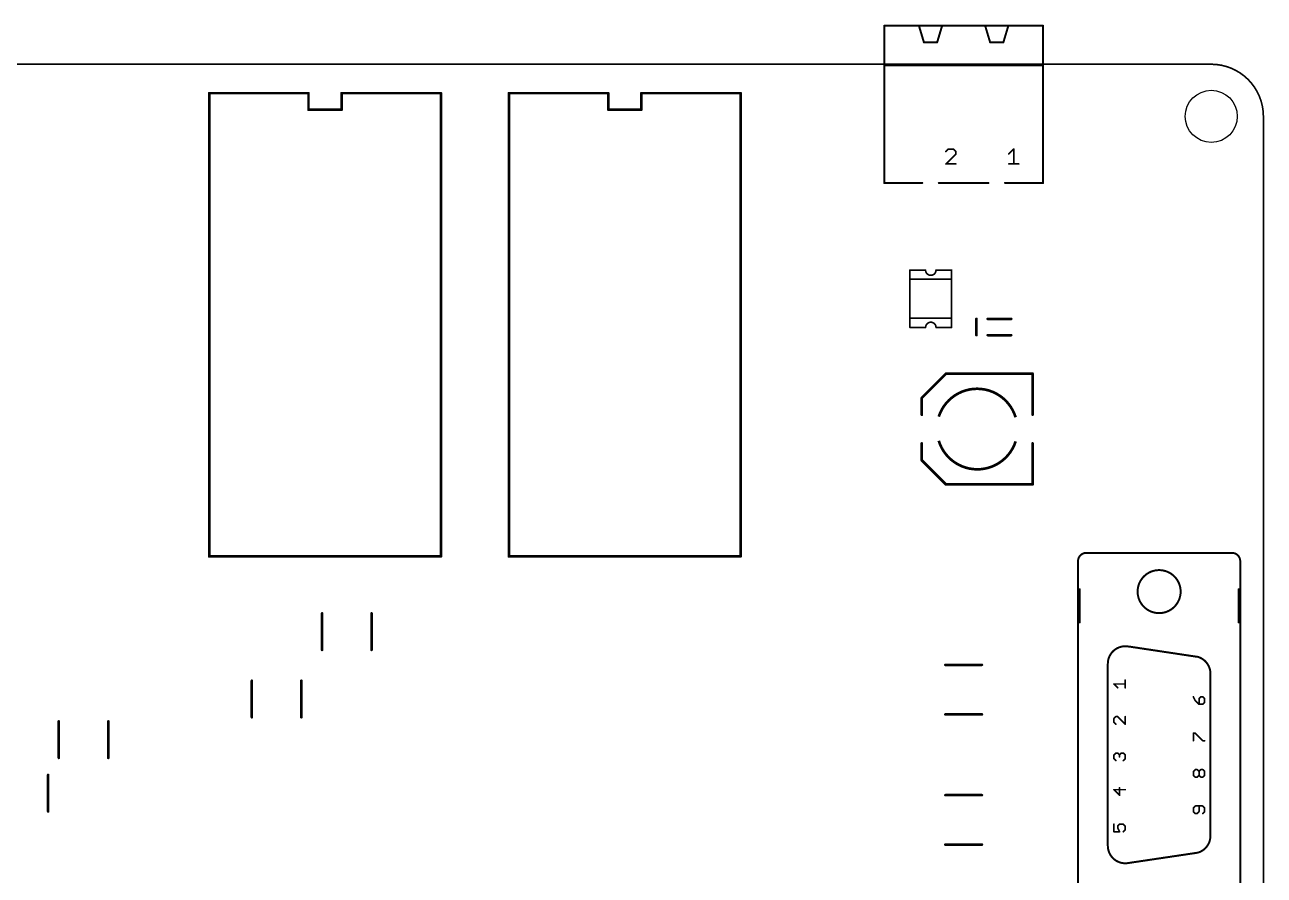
# Model space of a CAD drawing. Extents: x 0 to 158, y 0 to 111.
# Drawn here: x 63 to 158.1, y 45.8 to 111 of the extents above; entities that cross this region are included whole.
import ezdxf

# ---------------------------------------------------------------- set-up
doc = ezdxf.new("R2010")
doc.units = 0
doc.layers.add('20', color=53, linetype='CONTINUOUS')
doc.layers.add('21', color=53, linetype='CONTINUOUS')

msp = doc.modelspace()

# ---------------------------------------------------------------- linework, layer by layer
at = {"layer": '20', "const_width": 0.127}
for points in [[(154, 108), (4, 108)], [(158, 4), (158, 104)]]:
    msp.add_lwpolyline(points, dxfattribs=at)
at = {"layer": '20'}
for points, const_width in [([(154, 108.0318, 1), (154, 107.9682)], 0.0635), ([(158, 104, 0.4142), (154, 108)], 0.127), ([(154, 107.9682, 1), (154, 108.0318)], 0.0635), ([(158.0317, 104, 1), (157.9683, 104)], 0.0635), ([(157.9683, 104, 1), (158.0317, 104)], 0.0635)]:
    msp.add_lwpolyline(points, format="xyb", dxfattribs=dict(at, const_width=const_width))
msp.add_circle((154, 104), 2, dxfattribs=at)
at = {"layer": '21'}
for points, const_width in [([(128.904, 107.905), (128.904, 110.953)], 0.1524), ([(131.571, 110.953), (128.904, 110.953)], 0.1524), ([(131.571, 110.953), (131.952, 109.683)], 0.1524), ([(133.349, 110.953), (131.571, 110.953)], 0.1524), ([(133.349, 110.953), (132.968, 109.683)], 0.1524), ([(136.651, 110.953), (133.349, 110.953)], 0.1524), ([(136.651, 110.953), (137.032, 109.683)], 0.1524), ([(138.429, 110.953), (136.651, 110.953)], 0.1524), ([(138.429, 110.953), (138.048, 109.683)], 0.1524), ([(141.096, 110.953), (138.429, 110.953)], 0.1524), ([(141.096, 107.905), (141.096, 110.953)], 0.1524), ([(132.968, 109.683), (131.952, 109.683)], 0.1524), ([(137.032, 109.683), (138.048, 109.683)], 0.1524), ([(141.096, 107.905), (128.904, 107.905)], 0.1524), ([(128.904, 98.888), (128.904, 107.905)], 0.1524), ([(141.096, 98.888), (141.096, 107.905)], 0.1524), ([(77.11, 70.22), (77.11, 105.78)], 0.2032), ([(77.11, 105.78), (84.73, 105.78)], 0.2032), ([(84.73, 105.78), (84.73, 104.51)], 0.2032), ([(87.27, 104.51), (87.27, 105.78)], 0.2032), ([(87.27, 105.78), (94.89, 105.78)], 0.2032), ([(94.89, 105.78), (94.89, 70.22)], 0.2032), ([(100.11, 70.22), (100.11, 105.78)], 0.2032), ([(100.11, 105.78), (107.73, 105.78)], 0.2032), ([(107.73, 105.78), (107.73, 104.51)], 0.2032), ([(110.27, 104.51), (110.27, 105.78)], 0.2032), ([(110.27, 105.78), (117.89, 105.78)], 0.2032), ([(117.89, 105.78), (117.89, 70.22)], 0.2032), ([(84.73, 104.51), (87.27, 104.51)], 0.2032), ([(107.73, 104.51), (110.27, 104.51)], 0.2032), ([(133.8308, 101.4925), (133.6401, 101.3018)], 0.127), ([(133.6401, 100.3485), (134.4028, 101.1112)], 0.127), ([(134.2121, 101.4925), (133.8308, 101.4925)], 0.127), ([(134.4028, 101.3018), (134.2121, 101.4925)], 0.127), ([(134.4028, 101.1112), (134.4028, 101.3018)], 0.127), ([(138.4661, 101.1112), (138.8474, 101.4925)], 0.127), ([(138.8474, 101.4925), (138.8474, 100.3485)], 0.127), ([(134.4028, 100.3485), (133.6401, 100.3485)], 0.127), ([(138.4661, 100.3485), (139.2288, 100.3485)], 0.127), ([(131.825, 98.888), (128.904, 98.888)], 0.1524), ([(136.905, 98.888), (133.095, 98.888)], 0.1524), ([(141.096, 98.888), (138.175, 98.888)], 0.1524), ([(130.88, 91.5), (130.88, 92.2)], 0.127), ([(130.88, 92.2), (132.08, 92.2)], 0.127), ([(132.88, 92.2), (134.08, 92.2)], 0.127), ([(134.08, 92.2), (134.08, 91.5)], 0.127), ([(130.88, 88.5), (130.88, 91.5)], 0.127), ([(134.08, 91.5), (130.88, 91.5)], 0.127), ([(134.08, 91.5), (134.08, 88.5)], 0.127), ([(130.88, 87.8), (130.88, 88.5)], 0.127), ([(134.08, 88.5), (130.88, 88.5)], 0.127), ([(134.08, 88.5), (134.08, 87.8)], 0.127), ([(135.98, 88.455), (135.98, 87.205)], 0.2032), ([(136.85, 88.455), (138.65, 88.455)], 0.2032), ([(132.08, 87.8), (130.88, 87.8)], 0.127), ([(134.08, 87.8), (132.88, 87.8)], 0.127), ([(136.85, 87.205), (138.65, 87.205)], 0.2032), ([(131.79, 82.4), (133.64, 84.25)], 0.2032), ([(133.64, 84.25), (140.29, 84.25)], 0.2032), ([(140.29, 84.25), (140.29, 81.1)], 0.2032), ([(131.79, 81.1), (131.79, 82.4)], 0.2032), ([(131.79, 77.6), (131.79, 78.9)], 0.2032), ([(140.29, 78.9), (140.29, 75.75)], 0.2032), ([(133.64, 75.75), (131.79, 77.6)], 0.2032), ([(140.29, 75.75), (133.64, 75.75)], 0.2032), ([(144.412, 70.494), (155.588, 70.494)], 0.1524), ([(94.89, 70.22), (77.11, 70.22)], 0.2032), ([(117.89, 70.22), (100.11, 70.22)], 0.2032), ([(143.777, 69.859), (143.777, 67.7)], 0.1524), ([(156.223, 67.7), (156.223, 69.859)], 0.1524), ([(143.904, 67.7), (143.777, 67.7)], 0.1524), ([(143.777, 67.7), (143.777, 65.16)], 0.1524), ([(143.904, 65.16), (143.904, 67.7)], 0.1524), ([(156.096, 65.16), (156.096, 67.7)], 0.1524), ([(156.096, 67.7), (156.223, 67.7)], 0.1524), ([(156.223, 65.16), (156.223, 67.7)], 0.1524), ([(85.77, 63.05), (85.77, 65.85)], 0.2032), ([(89.57, 65.85), (89.57, 63.05)], 0.2032), ([(143.777, 65.16), (143.904, 65.16)], 0.1524), ([(143.777, 65.16), (143.777, 44.84)], 0.1524), ([(156.223, 65.16), (156.096, 65.16)], 0.1524), ([(156.223, 44.84), (156.223, 65.16)], 0.1524), ([(147.6886, 63.3058), (152.921, 62.5184)], 0.1524), ([(133.6, 61.9), (136.4, 61.9)], 0.2032), ([(146.063, 48.015), (146.063, 61.985)], 0.1524), ([(153.937, 48.777), (153.937, 61.223)], 0.1524), ([(80.38, 57.88), (80.38, 60.68)], 0.2032), ([(84.18, 60.68), (84.18, 57.88)], 0.2032), ([(146.8203, 60.1435), (146.5322, 60.4316)], 0.127), ([(146.5322, 60.4316), (147.3965, 60.4316)], 0.127), ([(147.3965, 60.1435), (147.3965, 60.7197)], 0.127), ([(152.6282, 59.4497), (152.7722, 59.1616)], 0.127), ([(152.7722, 59.1616), (153.0603, 58.8735)], 0.127), ([(153.2044, 59.4497), (153.0603, 59.3057)], 0.127), ([(153.0603, 59.3057), (153.0603, 58.8735)], 0.127), ([(153.3484, 59.4497), (153.2044, 59.4497)], 0.127), ([(153.4925, 59.3057), (153.3484, 59.4497)], 0.127), ([(153.3484, 58.8735), (153.4925, 59.0176)], 0.127), ([(153.4925, 59.0176), (153.4925, 59.3057)], 0.127), ([(136.4, 58.1), (133.6, 58.1)], 0.2032), ([(153.0603, 58.8735), (153.3484, 58.8735)], 0.127), ([(65.57, 54.76), (65.57, 57.56)], 0.2032), ([(69.37, 57.56), (69.37, 54.76)], 0.2032), ([(146.6762, 57.9257), (146.5322, 57.7817)], 0.127), ([(146.5322, 57.7817), (146.5322, 57.4936)], 0.127), ([(146.5322, 57.4936), (146.6762, 57.3495)], 0.127), ([(146.8203, 57.9257), (146.6762, 57.9257)], 0.127), ([(147.3965, 57.3495), (146.8203, 57.9257)], 0.127), ([(147.3965, 57.9257), (147.3965, 57.3495)], 0.127), ([(152.6282, 56.0795), (152.6282, 56.6557)], 0.127), ([(152.6282, 56.6557), (152.7722, 56.6557)], 0.127), ([(152.7722, 56.6557), (153.3484, 56.0795)], 0.127), ([(153.3484, 56.0795), (153.4925, 56.0795)], 0.127), ([(146.5322, 54.9877), (146.6762, 55.1317)], 0.127), ([(146.6762, 55.1317), (146.8203, 55.1317)], 0.127), ([(146.8203, 55.1317), (146.9643, 54.9877)], 0.127), ([(146.9643, 54.9877), (147.1084, 55.1317)], 0.127), ([(147.1084, 55.1317), (147.2524, 55.1317)], 0.127), ([(147.2524, 55.1317), (147.3965, 54.9877)], 0.127), ([(146.5322, 54.6996), (146.5322, 54.9877)], 0.127), ([(146.6762, 54.5555), (146.5322, 54.6996)], 0.127), ([(146.9643, 54.9877), (146.9643, 54.8436)], 0.127), ([(147.3965, 54.6996), (147.2524, 54.5555)], 0.127), ([(147.3965, 54.9877), (147.3965, 54.6996)], 0.127), ([(64.75, 53.45), (64.75, 50.65)], 0.2032), ([(152.6282, 53.7177), (152.7722, 53.8617)], 0.127), ([(152.6282, 53.4296), (152.6282, 53.7177)], 0.127), ([(152.7722, 53.2855), (152.6282, 53.4296)], 0.127), ([(152.7722, 53.8617), (152.9163, 53.8617)], 0.127), ([(152.9163, 53.2855), (152.7722, 53.2855)], 0.127), ([(152.9163, 53.8617), (153.0603, 53.7177)], 0.127), ([(153.0603, 53.4296), (152.9163, 53.2855)], 0.127), ([(153.0603, 53.7177), (153.2044, 53.8617)], 0.127), ([(153.0603, 53.4296), (153.0603, 53.7177)], 0.127), ([(153.2044, 53.2855), (153.0603, 53.4296)], 0.127), ([(153.2044, 53.8617), (153.3484, 53.8617)], 0.127), ([(153.3484, 53.2855), (153.2044, 53.2855)], 0.127), ([(153.3484, 53.8617), (153.4925, 53.7177)], 0.127), ([(153.4925, 53.4296), (153.3484, 53.2855)], 0.127), ([(153.4925, 53.7177), (153.4925, 53.4296)], 0.127), ([(147.3965, 52.3207), (146.5322, 52.3207)], 0.127), ([(146.5322, 52.3207), (146.9643, 51.8885)], 0.127), ([(146.9643, 51.8885), (146.9643, 52.4647)], 0.127), ([(133.6, 51.9), (136.4, 51.9)], 0.2032), ([(152.7722, 51.0677), (152.6282, 50.9237)], 0.127), ([(152.6282, 50.9237), (152.6282, 50.6356)], 0.127), ([(152.6282, 50.6356), (152.7722, 50.4915)], 0.127), ([(153.3484, 51.0677), (152.7722, 51.0677)], 0.127), ([(152.7722, 50.4915), (152.9163, 50.4915)], 0.127), ([(152.9163, 50.4915), (153.0603, 50.6356)], 0.127), ([(153.0603, 50.6356), (153.0603, 51.0677)], 0.127), ([(153.4925, 50.9237), (153.3484, 51.0677)], 0.127), ([(153.3484, 50.4915), (153.4925, 50.6356)], 0.127), ([(153.4925, 50.6356), (153.4925, 50.9237)], 0.127), ([(146.5322, 49.6707), (146.5322, 49.0945)], 0.127), ([(146.8203, 49.5267), (146.9643, 49.6707)], 0.127), ([(146.8203, 49.3826), (146.8203, 49.5267)], 0.127), ([(146.9643, 49.6707), (147.2524, 49.6707)], 0.127), ([(147.2524, 49.6707), (147.3965, 49.5267)], 0.127), ([(147.3965, 49.5267), (147.3965, 49.2386)], 0.127), ([(146.5322, 49.0945), (146.9643, 49.0945)], 0.127), ([(146.9643, 49.0945), (146.8203, 49.3826)], 0.127), ([(147.3965, 49.2386), (147.2524, 49.0945)], 0.127), ([(136.4, 48.1), (133.6, 48.1)], 0.2032), ([(152.9464, 47.4816), (147.6632, 46.6942)], 0.1524)]:
    msp.add_lwpolyline(points, dxfattribs=dict(at, const_width=const_width))
for points, const_width in [([(128.9421, 110.953, 1), (128.8659, 110.953)], 0.0762), ([(128.904, 110.9911, 1), (128.904, 110.9149)], 0.0762), ([(131.6075, 110.9639, 1), (131.5345, 110.9421)], 0.0762), ([(131.571, 110.9911, 1), (131.571, 110.9149)], 0.0762), ([(131.571, 110.9149, 1), (131.571, 110.9911)], 0.0762), ([(133.349, 110.9911, 1), (133.349, 110.9149)], 0.0762), ([(133.3855, 110.9421, 1), (133.3125, 110.9639)], 0.0762), ([(133.349, 110.9149, 1), (133.349, 110.9911)], 0.0762), ([(136.6875, 110.9639, 1), (136.6145, 110.9421)], 0.0762), ([(136.651, 110.9911, 1), (136.651, 110.9149)], 0.0762), ([(136.651, 110.9149, 1), (136.651, 110.9911)], 0.0762), ([(138.429, 110.9911, 1), (138.429, 110.9149)], 0.0762), ([(138.4655, 110.9421, 1), (138.3925, 110.9639)], 0.0762), ([(138.429, 110.9149, 1), (138.429, 110.9911)], 0.0762), ([(141.1341, 110.953, 1), (141.0579, 110.953)], 0.0762), ([(141.096, 110.9149, 1), (141.096, 110.9911)], 0.0762), ([(131.952, 109.7211, 1), (131.952, 109.6449)], 0.0762), ([(131.9155, 109.6721, 1), (131.9885, 109.6939)], 0.0762), ([(132.9315, 109.6939, 1), (133.0045, 109.6721)], 0.0762), ([(132.968, 109.6449, 1), (132.968, 109.7211)], 0.0762), ([(137.032, 109.7211, 1), (137.032, 109.6449)], 0.0762), ([(136.9955, 109.6721, 1), (137.0685, 109.6939)], 0.0762), ([(138.0115, 109.6939, 1), (138.0845, 109.6721)], 0.0762), ([(138.048, 109.6449, 1), (138.048, 109.7211)], 0.0762), ([(128.904, 107.9431, 1), (128.904, 107.8669)], 0.0762), ([(128.9421, 107.905, 1), (128.8659, 107.905)], 0.0762), ([(128.8659, 107.905, 1), (128.9421, 107.905)], 0.0762), ([(141.1341, 107.905, 1), (141.0579, 107.905)], 0.0762), ([(141.0579, 107.905, 1), (141.1341, 107.905)], 0.0762), ([(141.096, 107.8669, 1), (141.096, 107.9431)], 0.0762), ([(77.1608, 105.78, 1), (77.0592, 105.78)], 0.1016), ([(77.11, 105.8308, 1), (77.11, 105.7292)], 0.1016), ([(84.7808, 105.78, 1), (84.6792, 105.78)], 0.1016), ([(84.73, 105.7292, 1), (84.73, 105.8308)], 0.1016), ([(87.3208, 105.78, 1), (87.2192, 105.78)], 0.1016), ([(87.27, 105.8308, 1), (87.27, 105.7292)], 0.1016), ([(94.9408, 105.78, 1), (94.8392, 105.78)], 0.1016), ([(94.89, 105.7292, 1), (94.89, 105.8308)], 0.1016), ([(100.1608, 105.78, 1), (100.0592, 105.78)], 0.1016), ([(100.11, 105.8308, 1), (100.11, 105.7292)], 0.1016), ([(107.7808, 105.78, 1), (107.6792, 105.78)], 0.1016), ([(107.73, 105.7292, 1), (107.73, 105.8308)], 0.1016), ([(110.3208, 105.78, 1), (110.2192, 105.78)], 0.1016), ([(110.27, 105.8308, 1), (110.27, 105.7292)], 0.1016), ([(117.9408, 105.78, 1), (117.8392, 105.78)], 0.1016), ([(117.89, 105.7292, 1), (117.89, 105.8308)], 0.1016), ([(84.73, 104.5608, 1), (84.73, 104.4592)], 0.1016), ([(84.6792, 104.51, 1), (84.7808, 104.51)], 0.1016), ([(87.2192, 104.51, 1), (87.3208, 104.51)], 0.1016), ([(87.27, 104.4592, 1), (87.27, 104.5608)], 0.1016), ([(107.73, 104.5608, 1), (107.73, 104.4592)], 0.1016), ([(107.6792, 104.51, 1), (107.7808, 104.51)], 0.1016), ([(110.2192, 104.51, 1), (110.3208, 104.51)], 0.1016), ([(110.27, 104.4592, 1), (110.27, 104.5608)], 0.1016), ([(133.6177, 101.3243, 1), (133.6626, 101.2794)], 0.0635), ([(133.8308, 101.5242, 1), (133.8308, 101.4607)], 0.0635), ([(133.8532, 101.47, 1), (133.8083, 101.5149)], 0.0635), ([(134.2345, 101.5149, 1), (134.1896, 101.47)], 0.0635), ([(134.2121, 101.4607, 1), (134.2121, 101.5242)], 0.0635), ([(134.4345, 101.3018, 1), (134.371, 101.3018)], 0.0635), ([(134.371, 101.1112, 1), (134.4345, 101.1112)], 0.0635), ([(134.3803, 101.2794, 1), (134.4252, 101.3243)], 0.0635), ([(134.4252, 101.0887, 1), (134.3803, 101.1336)], 0.0635), ([(138.4437, 101.1336, 1), (138.4886, 101.0887)], 0.0635), ([(138.8792, 101.4925, 1), (138.8157, 101.4925)], 0.0635), ([(138.8699, 101.47, 1), (138.825, 101.5149)], 0.0635), ([(133.6401, 100.3803, 1), (133.6401, 100.3167)], 0.0635), ([(133.6177, 100.371, 1), (133.6626, 100.326)], 0.0635), ([(134.4028, 100.3167, 1), (134.4028, 100.3803)], 0.0635), ([(138.4661, 100.3803, 1), (138.4661, 100.3167)], 0.0635), ([(138.8157, 100.3485, 1), (138.8792, 100.3485)], 0.0635), ([(139.2288, 100.3167, 1), (139.2288, 100.3803)], 0.0635), ([(128.904, 98.9261, 1), (128.904, 98.8499)], 0.0762), ([(128.8659, 98.888, 1), (128.9421, 98.888)], 0.0762), ([(131.825, 98.8499, 1), (131.825, 98.9261)], 0.0762), ([(133.095, 98.9261, 1), (133.095, 98.8499)], 0.0762), ([(136.905, 98.8499, 1), (136.905, 98.9261)], 0.0762), ([(138.175, 98.9261, 1), (138.175, 98.8499)], 0.0762), ([(141.0579, 98.888, 1), (141.1341, 98.888)], 0.0762), ([(141.096, 98.8499, 1), (141.096, 98.9261)], 0.0762), ([(130.88, 92.2318, 1), (130.88, 92.1683)], 0.0635), ([(130.9117, 92.2, 1), (130.8483, 92.2)], 0.0635), ([(132.08, 92.2, 1), (132.88, 92.2)], 0.127), ([(132.1118, 92.2, 1), (132.0483, 92.2)], 0.0635), ([(132.08, 92.1683, 1), (132.08, 92.2318)], 0.0635), ([(132.88, 92.2318, 1), (132.88, 92.1683)], 0.0635), ([(132.9117, 92.2, 1), (132.8483, 92.2)], 0.0635), ([(134.1118, 92.2, 1), (134.0483, 92.2)], 0.0635), ([(134.08, 92.1683, 1), (134.08, 92.2318)], 0.0635), ([(130.88, 91.5318, 1), (130.88, 91.4682)], 0.0635), ([(130.9117, 91.5, 1), (130.8483, 91.5)], 0.0635), ([(130.8483, 91.5, 1), (130.9117, 91.5)], 0.0635), ([(134.1118, 91.5, 1), (134.0483, 91.5)], 0.0635), ([(134.0483, 91.5, 1), (134.1118, 91.5)], 0.0635), ([(134.08, 91.4682, 1), (134.08, 91.5318)], 0.0635), ([(130.88, 88.5318, 1), (130.88, 88.4682)], 0.0635), ([(130.9117, 88.5, 1), (130.8483, 88.5)], 0.0635), ([(130.8483, 88.5, 1), (130.9117, 88.5)], 0.0635), ([(134.1118, 88.5, 1), (134.0483, 88.5)], 0.0635), ([(134.0483, 88.5, 1), (134.1118, 88.5)], 0.0635), ([(134.08, 88.4682, 1), (134.08, 88.5318)], 0.0635), ([(136.0308, 88.455, 1), (135.9292, 88.455)], 0.1016), ([(136.85, 88.5058, 1), (136.85, 88.4042)], 0.1016), ([(138.65, 88.4042, 1), (138.65, 88.5058)], 0.1016), ([(130.88, 87.8317, 1), (130.88, 87.7682)], 0.0635), ([(130.8483, 87.8, 1), (130.9117, 87.8)], 0.0635), ([(132.88, 87.8, 1), (132.08, 87.8)], 0.127), ([(132.0483, 87.8, 1), (132.1118, 87.8)], 0.0635), ([(132.08, 87.7682, 1), (132.08, 87.8317)], 0.0635), ([(132.88, 87.8317, 1), (132.88, 87.7682)], 0.0635), ([(132.8483, 87.8, 1), (132.9117, 87.8)], 0.0635), ([(134.0483, 87.8, 1), (134.1118, 87.8)], 0.0635), ([(134.08, 87.7682, 1), (134.08, 87.8317)], 0.0635), ([(135.9292, 87.205, 1), (136.0308, 87.205)], 0.1016), ([(136.85, 87.2558, 1), (136.85, 87.1542)], 0.1016), ([(138.65, 87.1542, 1), (138.65, 87.2558)], 0.1016), ([(133.64, 84.3008, 1), (133.64, 84.1992)], 0.1016), ([(133.6759, 84.2141, 1), (133.6041, 84.2859)], 0.1016), ([(140.3408, 84.25, 1), (140.2392, 84.25)], 0.1016), ([(140.29, 84.1992, 1), (140.29, 84.3008)], 0.1016), ([(138.99, 80.9, 0.7344), (133.09, 80.95)], 0.2032), ([(131.8408, 82.4, 1), (131.7392, 82.4)], 0.1016), ([(131.7541, 82.4359, 1), (131.8259, 82.3641)], 0.1016), ([(131.7392, 81.1, 1), (131.8408, 81.1)], 0.1016), ([(140.2392, 81.1, 1), (140.3408, 81.1)], 0.1016), ([(131.8408, 78.9, 1), (131.7392, 78.9)], 0.1016), ([(133.09, 79.1, 0.7344), (138.99, 79.05)], 0.2032), ([(140.3408, 78.9, 1), (140.2392, 78.9)], 0.1016), ([(131.8259, 77.6359, 1), (131.7541, 77.5641)], 0.1016), ([(131.7392, 77.6, 1), (131.8408, 77.6)], 0.1016), ([(133.64, 75.8008, 1), (133.64, 75.6992)], 0.1016), ([(133.6041, 75.7141, 1), (133.6759, 75.7859)], 0.1016), ([(140.2392, 75.75, 1), (140.3408, 75.75)], 0.1016), ([(140.29, 75.6992, 1), (140.29, 75.8008)], 0.1016), ([(144.412, 70.494, 0.4142), (143.777, 69.859)], 0.1524), ([(144.412, 70.5321, 1), (144.412, 70.4559)], 0.0762), ([(144.412, 70.4559, 1), (144.412, 70.5321)], 0.0762), ([(156.223, 69.859, 0.4142), (155.588, 70.494)], 0.1524), ([(155.588, 70.5321, 1), (155.588, 70.4559)], 0.0762), ([(155.588, 70.4559, 1), (155.588, 70.5321)], 0.0762), ([(77.11, 70.2708, 1), (77.11, 70.1692)], 0.1016), ([(77.0592, 70.22, 1), (77.1608, 70.22)], 0.1016), ([(94.8392, 70.22, 1), (94.9408, 70.22)], 0.1016), ([(94.89, 70.1692, 1), (94.89, 70.2708)], 0.1016), ([(100.11, 70.2708, 1), (100.11, 70.1692)], 0.1016), ([(100.0592, 70.22, 1), (100.1608, 70.22)], 0.1016), ([(117.8392, 70.22, 1), (117.9408, 70.22)], 0.1016), ([(117.89, 70.1692, 1), (117.89, 70.2708)], 0.1016), ([(143.8151, 69.859, 1), (143.7389, 69.859)], 0.0762), ([(143.7389, 69.859, 1), (143.8151, 69.859)], 0.0762), ([(156.2611, 69.859, 1), (156.1849, 69.859)], 0.0762), ([(156.1849, 69.859, 1), (156.2611, 69.859)], 0.0762), ([(150, 65.8712, 1), (150, 69.1732, 1), (150, 65.8712)], 0.1524), ([(143.777, 67.7381, 1), (143.777, 67.6619)], 0.0762), ([(143.8151, 67.7, 1), (143.7389, 67.7)], 0.0762), ([(143.7389, 67.7, 1), (143.8151, 67.7)], 0.0762), ([(143.9421, 67.7, 1), (143.8659, 67.7)], 0.0762), ([(143.904, 67.6619, 1), (143.904, 67.7381)], 0.0762), ([(156.1341, 67.7, 1), (156.0579, 67.7)], 0.0762), ([(156.096, 67.7381, 1), (156.096, 67.6619)], 0.0762), ([(156.2611, 67.7, 1), (156.1849, 67.7)], 0.0762), ([(156.1849, 67.7, 1), (156.2611, 67.7)], 0.0762), ([(156.223, 67.6619, 1), (156.223, 67.7381)], 0.0762), ([(85.8208, 65.85, 1), (85.7192, 65.85)], 0.1016), ([(89.6208, 65.85, 1), (89.5192, 65.85)], 0.1016), ([(143.777, 65.1981, 1), (143.777, 65.1219)], 0.0762), ([(143.8151, 65.16, 1), (143.7389, 65.16)], 0.0762), ([(143.7389, 65.16, 1), (143.8151, 65.16)], 0.0762), ([(143.8659, 65.16, 1), (143.9421, 65.16)], 0.0762), ([(143.904, 65.1219, 1), (143.904, 65.1981)], 0.0762), ([(156.096, 65.1981, 1), (156.096, 65.1219)], 0.0762), ([(156.0579, 65.16, 1), (156.1341, 65.16)], 0.0762), ([(156.2611, 65.16, 1), (156.1849, 65.16)], 0.0762), ([(156.1849, 65.16, 1), (156.2611, 65.16)], 0.0762), ([(156.223, 65.1219, 1), (156.223, 65.1981)], 0.0762), ([(85.7192, 63.05, 1), (85.8208, 63.05)], 0.1016), ([(89.5192, 63.05, 1), (89.6208, 63.05)], 0.1016), ([(147.6962, 63.3005, 0.4786), (146.063, 61.985)], 0.1524), ([(147.6943, 63.3435, 1), (147.6829, 63.2681)], 0.0762), ([(147.6881, 63.2633, 1), (147.7043, 63.3377)], 0.0762), ([(133.6, 61.9508, 1), (133.6, 61.8492)], 0.1016), ([(136.4, 61.8492, 1), (136.4, 61.9508)], 0.1016), ([(146.1011, 61.985, 1), (146.0249, 61.985)], 0.0762), ([(146.0249, 61.985, 1), (146.1011, 61.985)], 0.0762), ([(153.937, 61.223, 0.3467), (152.905, 62.5317)], 0.1524), ([(152.9139, 62.5687, 1), (152.8961, 62.4947)], 0.0762), ([(152.9153, 62.4807, 1), (152.9267, 62.5561)], 0.0762), ([(153.9751, 61.223, 1), (153.8989, 61.223)], 0.0762), ([(153.8989, 61.223, 1), (153.9751, 61.223)], 0.0762), ([(80.4308, 60.68, 1), (80.3292, 60.68)], 0.1016), ([(84.2308, 60.68, 1), (84.1292, 60.68)], 0.1016), ([(146.5322, 60.4634, 1), (146.5322, 60.3999)], 0.0635), ([(146.5546, 60.4541, 1), (146.5097, 60.4092)], 0.0635), ([(146.7978, 60.121, 1), (146.8427, 60.166)], 0.0635), ([(147.4282, 60.7197, 1), (147.3648, 60.7197)], 0.0635), ([(147.3648, 60.1435, 1), (147.4282, 60.1435)], 0.0635), ([(147.3965, 60.3999, 1), (147.3965, 60.4634)], 0.0635), ([(152.6566, 59.4639, 1), (152.5998, 59.4355)], 0.0635), ([(152.7947, 59.1841, 1), (152.7498, 59.1392)], 0.0635), ([(152.7438, 59.1474, 1), (152.8006, 59.1758)], 0.0635), ([(153.0921, 59.3057, 1), (153.0286, 59.3057)], 0.0635), ([(153.0379, 59.3281, 1), (153.0828, 59.2832)], 0.0635), ([(153.2044, 59.4815, 1), (153.2044, 59.418)], 0.0635), ([(153.2268, 59.4273, 1), (153.1819, 59.4722)], 0.0635), ([(153.3709, 59.4722, 1), (153.326, 59.4273)], 0.0635), ([(153.3484, 59.418, 1), (153.3484, 59.4815)], 0.0635), ([(153.5242, 59.3057, 1), (153.4608, 59.3057)], 0.0635), ([(153.4608, 59.0176, 1), (153.5242, 59.0176)], 0.0635), ([(153.47, 59.2832, 1), (153.515, 59.3281)], 0.0635), ([(153.515, 58.9951, 1), (153.47, 59.04)], 0.0635), ([(133.6, 58.1508, 1), (133.6, 58.0492)], 0.1016), ([(136.4, 58.0492, 1), (136.4, 58.1508)], 0.1016), ([(153.0603, 58.9053, 1), (153.0603, 58.8417)], 0.0635), ([(153.0286, 58.8735, 1), (153.0921, 58.8735)], 0.0635), ([(153.0379, 58.851, 1), (153.0828, 58.896)], 0.0635), ([(153.326, 58.896, 1), (153.3709, 58.851)], 0.0635), ([(153.3484, 58.8417, 1), (153.3484, 58.9053)], 0.0635), ([(65.6208, 57.56, 1), (65.5192, 57.56)], 0.1016), ([(69.4208, 57.56, 1), (69.3192, 57.56)], 0.1016), ([(80.3292, 57.88, 1), (80.4308, 57.88)], 0.1016), ([(84.1292, 57.88, 1), (84.2308, 57.88)], 0.1016), ([(146.5639, 57.7817, 1), (146.5004, 57.7817)], 0.0635), ([(146.5097, 57.8041, 1), (146.5546, 57.7592)], 0.0635), ([(146.5546, 57.516, 1), (146.5097, 57.4711)], 0.0635), ([(146.5004, 57.4936, 1), (146.5639, 57.4936)], 0.0635), ([(146.6762, 57.9575, 1), (146.6762, 57.894)], 0.0635), ([(146.6987, 57.9033, 1), (146.6538, 57.9482)], 0.0635), ([(146.6538, 57.327, 1), (146.6987, 57.372)], 0.0635), ([(146.8427, 57.9482, 1), (146.7978, 57.9033)], 0.0635), ([(146.8203, 57.894, 1), (146.8203, 57.9575)], 0.0635), ([(147.4282, 57.9257, 1), (147.3648, 57.9257)], 0.0635), ([(147.3648, 57.3495, 1), (147.4282, 57.3495)], 0.0635), ([(147.374, 57.327, 1), (147.419, 57.372)], 0.0635), ([(152.6282, 56.6875, 1), (152.6282, 56.624)], 0.0635), ([(152.6599, 56.6557, 1), (152.5964, 56.6557)], 0.0635), ([(152.5964, 56.0795, 1), (152.6599, 56.0795)], 0.0635), ([(152.7947, 56.6782, 1), (152.7498, 56.6333)], 0.0635), ([(152.7722, 56.624, 1), (152.7722, 56.6875)], 0.0635), ([(153.3484, 56.1113, 1), (153.3484, 56.0478)], 0.0635), ([(153.326, 56.057, 1), (153.3709, 56.102)], 0.0635), ([(153.4925, 56.0478, 1), (153.4925, 56.1113)], 0.0635), ([(146.6762, 55.1635, 1), (146.6762, 55.1)], 0.0635), ([(146.6987, 55.1093, 1), (146.6538, 55.1542)], 0.0635), ([(146.8427, 55.1542, 1), (146.7978, 55.1093)], 0.0635), ([(146.8203, 55.1, 1), (146.8203, 55.1635)], 0.0635), ([(147.1084, 55.1635, 1), (147.1084, 55.1)], 0.0635), ([(147.1308, 55.1093, 1), (147.0859, 55.1542)], 0.0635), ([(147.2749, 55.1542, 1), (147.23, 55.1093)], 0.0635), ([(147.2524, 55.1, 1), (147.2524, 55.1635)], 0.0635), ([(65.5192, 54.76, 1), (65.6208, 54.76)], 0.1016), ([(69.3192, 54.76, 1), (69.4208, 54.76)], 0.1016), ([(146.5639, 54.9877, 1), (146.5004, 54.9877)], 0.0635), ([(146.5097, 55.0101, 1), (146.5546, 54.9652)], 0.0635), ([(146.5546, 54.722, 1), (146.5097, 54.6771)], 0.0635), ([(146.5004, 54.6996, 1), (146.5639, 54.6996)], 0.0635), ([(146.6538, 54.533, 1), (146.6987, 54.578)], 0.0635), ([(146.9961, 54.9877, 1), (146.9326, 54.9877)], 0.0635), ([(146.9419, 55.0101, 1), (146.9868, 54.9652)], 0.0635), ([(146.9326, 54.8436, 1), (146.9961, 54.8436)], 0.0635), ([(146.9419, 54.9652, 1), (146.9868, 55.0101)], 0.0635), ([(147.23, 54.578, 1), (147.2749, 54.533)], 0.0635), ([(147.4282, 54.9877, 1), (147.3648, 54.9877)], 0.0635), ([(147.3648, 54.6996, 1), (147.4282, 54.6996)], 0.0635), ([(147.374, 54.9652, 1), (147.419, 55.0101)], 0.0635), ([(147.419, 54.6771, 1), (147.374, 54.722)], 0.0635), ([(64.8008, 53.45, 1), (64.6992, 53.45)], 0.1016), ([(152.6599, 53.7177, 1), (152.5964, 53.7177)], 0.0635), ([(152.6057, 53.7401, 1), (152.6506, 53.6952)], 0.0635), ([(152.6506, 53.452, 1), (152.6057, 53.4071)], 0.0635), ([(152.5964, 53.4296, 1), (152.6599, 53.4296)], 0.0635), ([(152.7722, 53.8935, 1), (152.7722, 53.83)], 0.0635), ([(152.7722, 53.3173, 1), (152.7722, 53.2538)], 0.0635), ([(152.7947, 53.8393, 1), (152.7498, 53.8842)], 0.0635), ([(152.7498, 53.263, 1), (152.7947, 53.308)], 0.0635), ([(152.8938, 53.308, 1), (152.9387, 53.263)], 0.0635), ([(152.9387, 53.8842, 1), (152.8938, 53.8393)], 0.0635), ([(152.9163, 53.83, 1), (152.9163, 53.8935)], 0.0635), ([(152.9163, 53.2538, 1), (152.9163, 53.3173)], 0.0635), ([(153.0921, 53.7177, 1), (153.0286, 53.7177)], 0.0635), ([(153.0379, 53.7401, 1), (153.0828, 53.6952)], 0.0635), ([(153.0828, 53.452, 1), (153.0379, 53.4071)], 0.0635), ([(153.0286, 53.4296, 1), (153.0921, 53.4296)], 0.0635), ([(153.0379, 53.6952, 1), (153.0828, 53.7401)], 0.0635), ([(153.0828, 53.4071, 1), (153.0379, 53.452)], 0.0635), ([(153.2044, 53.8935, 1), (153.2044, 53.83)], 0.0635), ([(153.2044, 53.3173, 1), (153.2044, 53.2538)], 0.0635), ([(153.2268, 53.8393, 1), (153.1819, 53.8842)], 0.0635), ([(153.1819, 53.263, 1), (153.2268, 53.308)], 0.0635), ([(153.326, 53.308, 1), (153.3709, 53.263)], 0.0635), ([(153.3709, 53.8842, 1), (153.326, 53.8393)], 0.0635), ([(153.3484, 53.83, 1), (153.3484, 53.8935)], 0.0635), ([(153.3484, 53.2538, 1), (153.3484, 53.3173)], 0.0635), ([(153.5242, 53.7177, 1), (153.4608, 53.7177)], 0.0635), ([(153.4608, 53.4296, 1), (153.5242, 53.4296)], 0.0635), ([(153.47, 53.6952, 1), (153.515, 53.7401)], 0.0635), ([(153.515, 53.4071, 1), (153.47, 53.452)], 0.0635), ([(146.5322, 52.3524, 1), (146.5322, 52.2889)], 0.0635), ([(146.5546, 52.3431, 1), (146.5097, 52.2982)], 0.0635), ([(146.9961, 52.4647, 1), (146.9326, 52.4647)], 0.0635), ([(147.3965, 52.2889, 1), (147.3965, 52.3524)], 0.0635), ([(133.6, 51.9508, 1), (133.6, 51.8492)], 0.1016), ([(136.4, 51.8492, 1), (136.4, 51.9508)], 0.1016), ([(146.9326, 51.8885, 1), (146.9961, 51.8885)], 0.0635), ([(146.9419, 51.866, 1), (146.9868, 51.911)], 0.0635), ([(64.6992, 50.65, 1), (64.8008, 50.65)], 0.1016), ([(152.6599, 50.9237, 1), (152.5964, 50.9237)], 0.0635), ([(152.6057, 50.9461, 1), (152.6506, 50.9012)], 0.0635), ([(152.6506, 50.658, 1), (152.6057, 50.6131)], 0.0635), ([(152.5964, 50.6356, 1), (152.6599, 50.6356)], 0.0635), ([(152.7722, 51.0995, 1), (152.7722, 51.036)], 0.0635), ([(152.7722, 50.5233, 1), (152.7722, 50.4597)], 0.0635), ([(152.7947, 51.0453, 1), (152.7498, 51.0902)], 0.0635), ([(152.7498, 50.469, 1), (152.7947, 50.514)], 0.0635), ([(152.8938, 50.514, 1), (152.9387, 50.469)], 0.0635), ([(152.9163, 50.4597, 1), (152.9163, 50.5233)], 0.0635), ([(153.0921, 51.0677, 1), (153.0286, 51.0677)], 0.0635), ([(153.0286, 50.6356, 1), (153.0921, 50.6356)], 0.0635), ([(153.0828, 50.6131, 1), (153.0379, 50.658)], 0.0635), ([(153.326, 50.514, 1), (153.3709, 50.469)], 0.0635), ([(153.3709, 51.0902, 1), (153.326, 51.0453)], 0.0635), ([(153.3484, 51.036, 1), (153.3484, 51.0995)], 0.0635), ([(153.5242, 50.9237, 1), (153.4608, 50.9237)], 0.0635), ([(153.4608, 50.6356, 1), (153.5242, 50.6356)], 0.0635), ([(153.47, 50.9012, 1), (153.515, 50.9461)], 0.0635), ([(153.515, 50.6131, 1), (153.47, 50.658)], 0.0635), ([(146.5639, 49.6707, 1), (146.5004, 49.6707)], 0.0635), ([(146.852, 49.5267, 1), (146.7885, 49.5267)], 0.0635), ([(146.7978, 49.5491, 1), (146.8427, 49.5042)], 0.0635), ([(146.9643, 49.7025, 1), (146.9643, 49.639)], 0.0635), ([(146.9868, 49.6483, 1), (146.9419, 49.6932)], 0.0635), ([(147.2749, 49.6932, 1), (147.23, 49.6483)], 0.0635), ([(147.2524, 49.639, 1), (147.2524, 49.7025)], 0.0635), ([(147.4282, 49.5267, 1), (147.3648, 49.5267)], 0.0635), ([(147.374, 49.5042, 1), (147.419, 49.5491)], 0.0635), ([(146.5322, 49.1263, 1), (146.5322, 49.0628)], 0.0635), ([(146.5004, 49.0945, 1), (146.5639, 49.0945)], 0.0635), ([(146.8487, 49.3968, 1), (146.7919, 49.3684)], 0.0635), ([(146.7885, 49.3826, 1), (146.852, 49.3826)], 0.0635), ([(146.9359, 49.0803, 1), (146.9927, 49.1087)], 0.0635), ([(146.9643, 49.0628, 1), (146.9643, 49.1263)], 0.0635), ([(147.23, 49.117, 1), (147.2749, 49.072)], 0.0635), ([(147.3648, 49.2386, 1), (147.4282, 49.2386)], 0.0635), ([(147.419, 49.2161, 1), (147.374, 49.261)], 0.0635), ([(152.9295, 47.4741, 0.3415), (153.937, 48.777)], 0.1524), ([(153.9751, 48.777, 1), (153.8989, 48.777)], 0.0762), ([(153.8989, 48.777, 1), (153.9751, 48.777)], 0.0762), ([(133.6, 48.1508, 1), (133.6, 48.0492)], 0.1016), ([(136.4, 48.0492, 1), (136.4, 48.1508)], 0.1016), ([(146.063, 48.015, 0.4733), (147.6732, 46.6949)], 0.1524), ([(146.1011, 48.015, 1), (146.0249, 48.015)], 0.0762), ([(146.0249, 48.015, 1), (146.1011, 48.015)], 0.0762), ([(152.952, 47.4439, 1), (152.9408, 47.5193)], 0.0762), ([(147.6576, 46.7319, 1), (147.6688, 46.6565)], 0.0762), ([(147.6807, 46.6575, 1), (147.6657, 46.7323)], 0.0762), ([(152.9199, 47.511, 1), (152.9391, 47.4372)], 0.0762)]:
    msp.add_lwpolyline(points, format="xyb", dxfattribs=dict(at, const_width=const_width))

doc.saveas('drawing.dxf')
